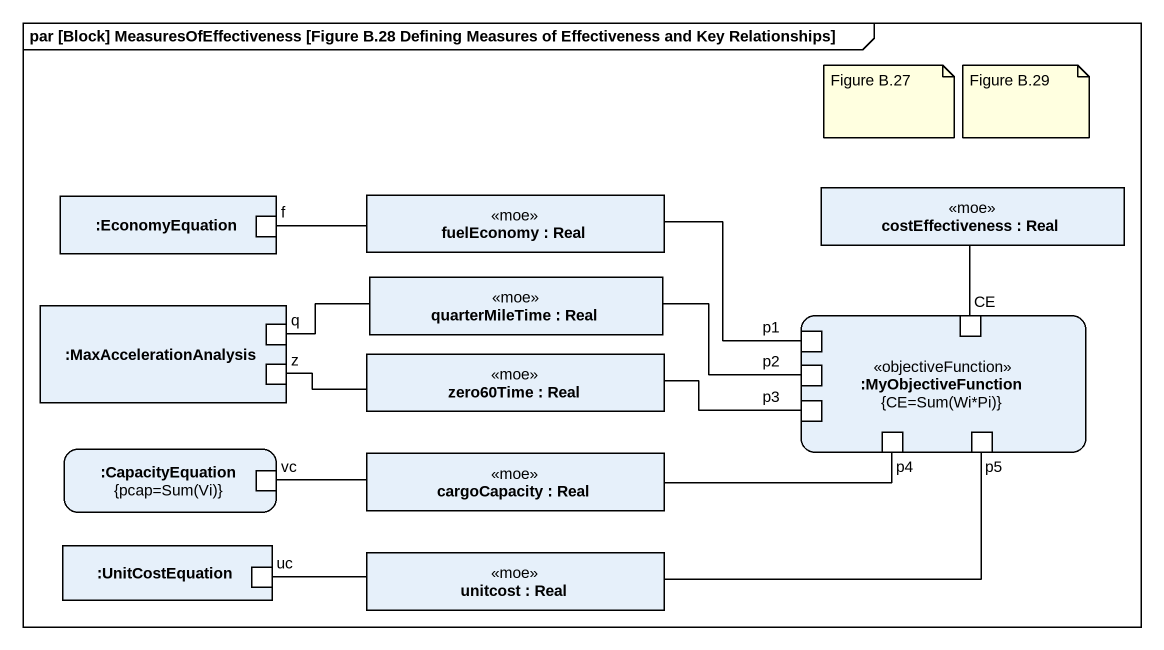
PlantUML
@startuml
mainframe par [Block] MeasuresOfEffectiveness [Figure B.28 Defining Measures of Effectiveness and Key Relationships]
rectangle ":EconomyEquation" as EconomyEquation {
  port f
}
rectangle "fuelEconomy : Real" as fuelEconomy <<moe>>
rectangle "costEffectiveness : Real" as costEffectiveness <<moe>>
rectangle ":MaxAccelerationAnalysis" as MaxAccelerationAnalysis {
  port q
  port z
}
rectangle "quarterMileTime : Real" as quarterMileTime <<moe>>
rectangle ":MyObjectiveFunction\n{CE=Sum(Wi*Pi)}" as MyObjectiveFunction <<objectiveFunction>> {
  port p1
  port CE
  port p2
  port p3
  port p4
  port p5
}
rectangle "zero60Time : Real" as zero60Time <<moe>>
rectangle ":CapacityEquation\n{pcap=Sum(Vi)}" as CapacityEquation {
  port vc
}
rectangle "cargoCapacity : Real" as cargoCapacity <<moe>>
rectangle ":UnitCostEquation" as UnitCostEquation {
  port uc
}
rectangle "unitcost : Real" as unitcost <<moe>>
fuelEconomy -right- p1
f -right- fuelEconomy
q -right- quarterMileTime
quarterMileTime -right- p2
CE -up- costEffectiveness
z -right- zero60Time
zero60Time -right- p3
cargoCapacity -right- p4
vc -right- cargoCapacity
uc -right- unitcost
unitcost -right- p5
note as N1
  Figure B.27
end note
note as N2
  Figure B.29
end note
@enduml
